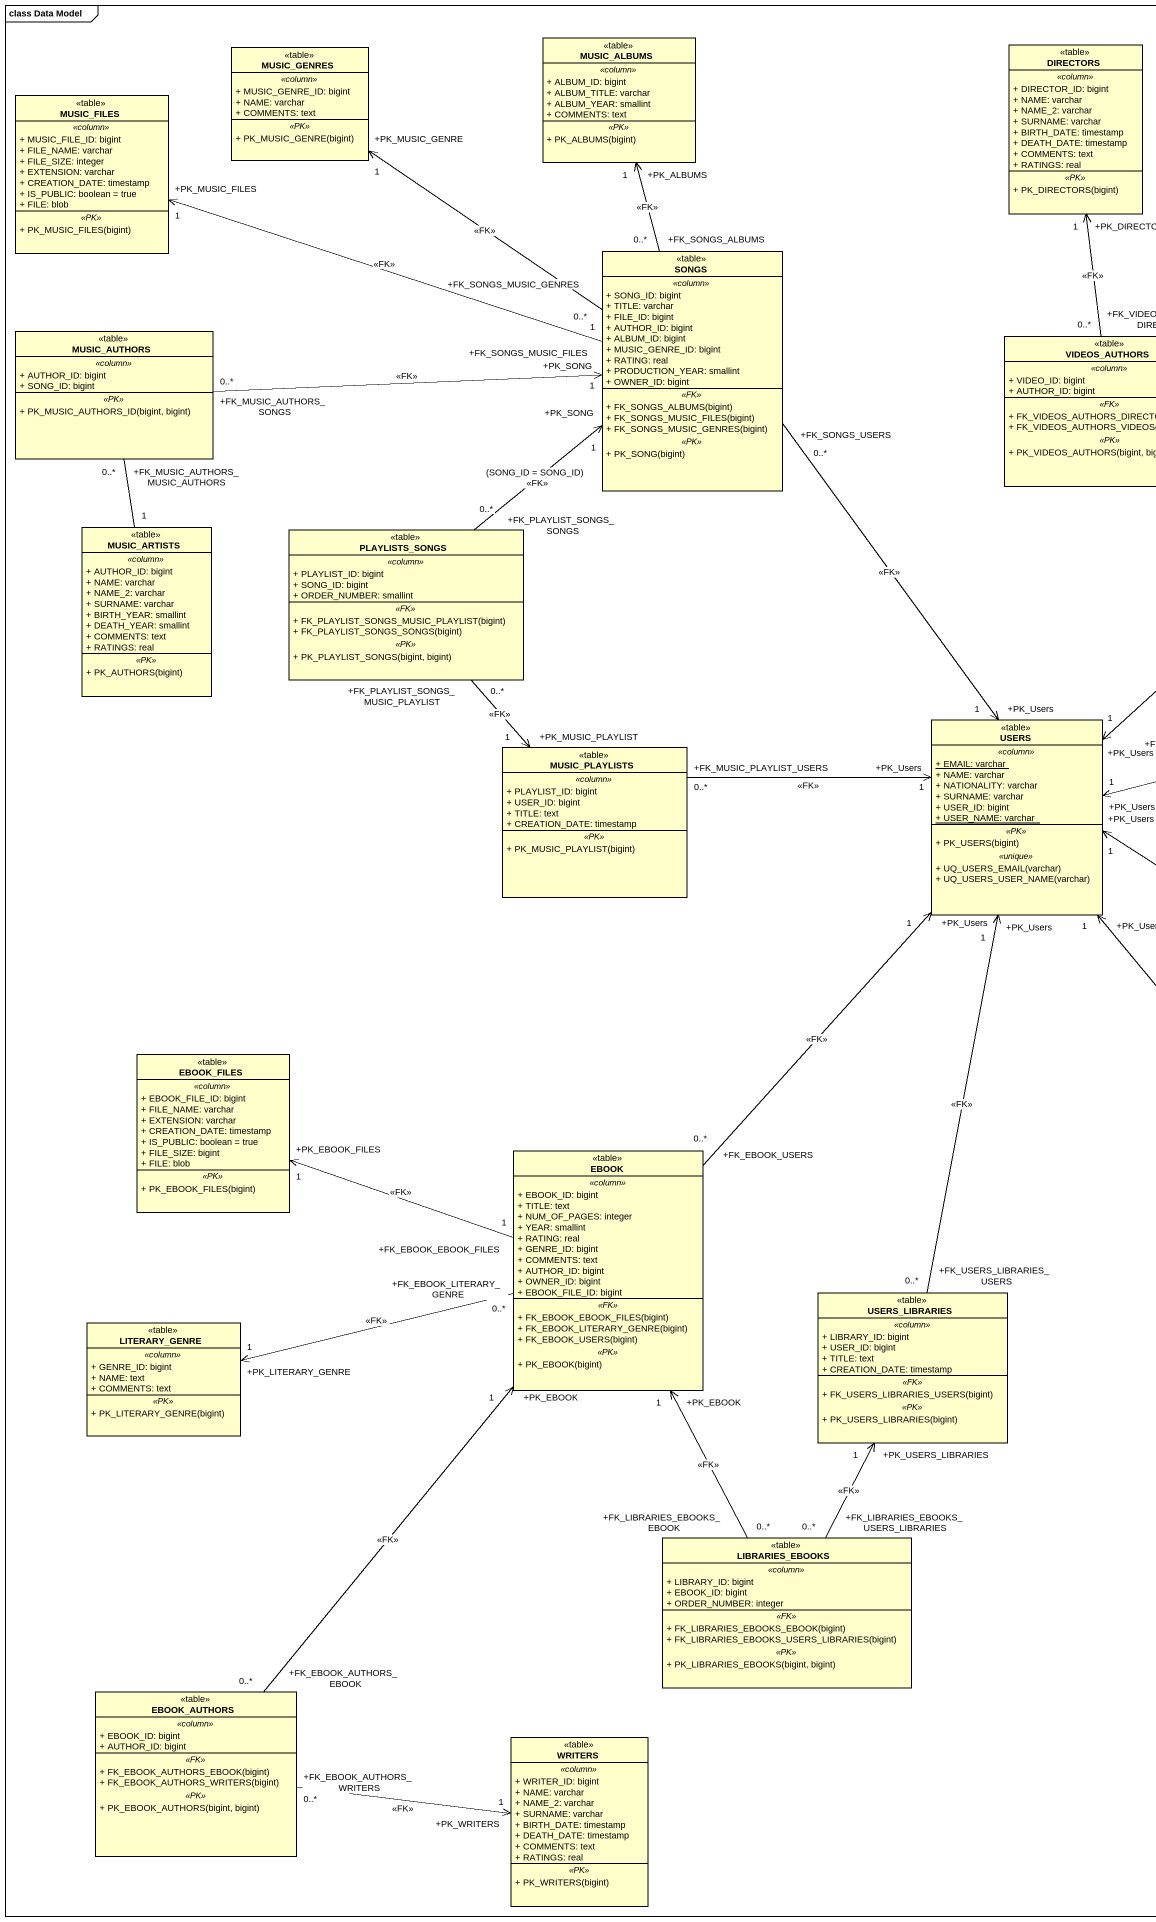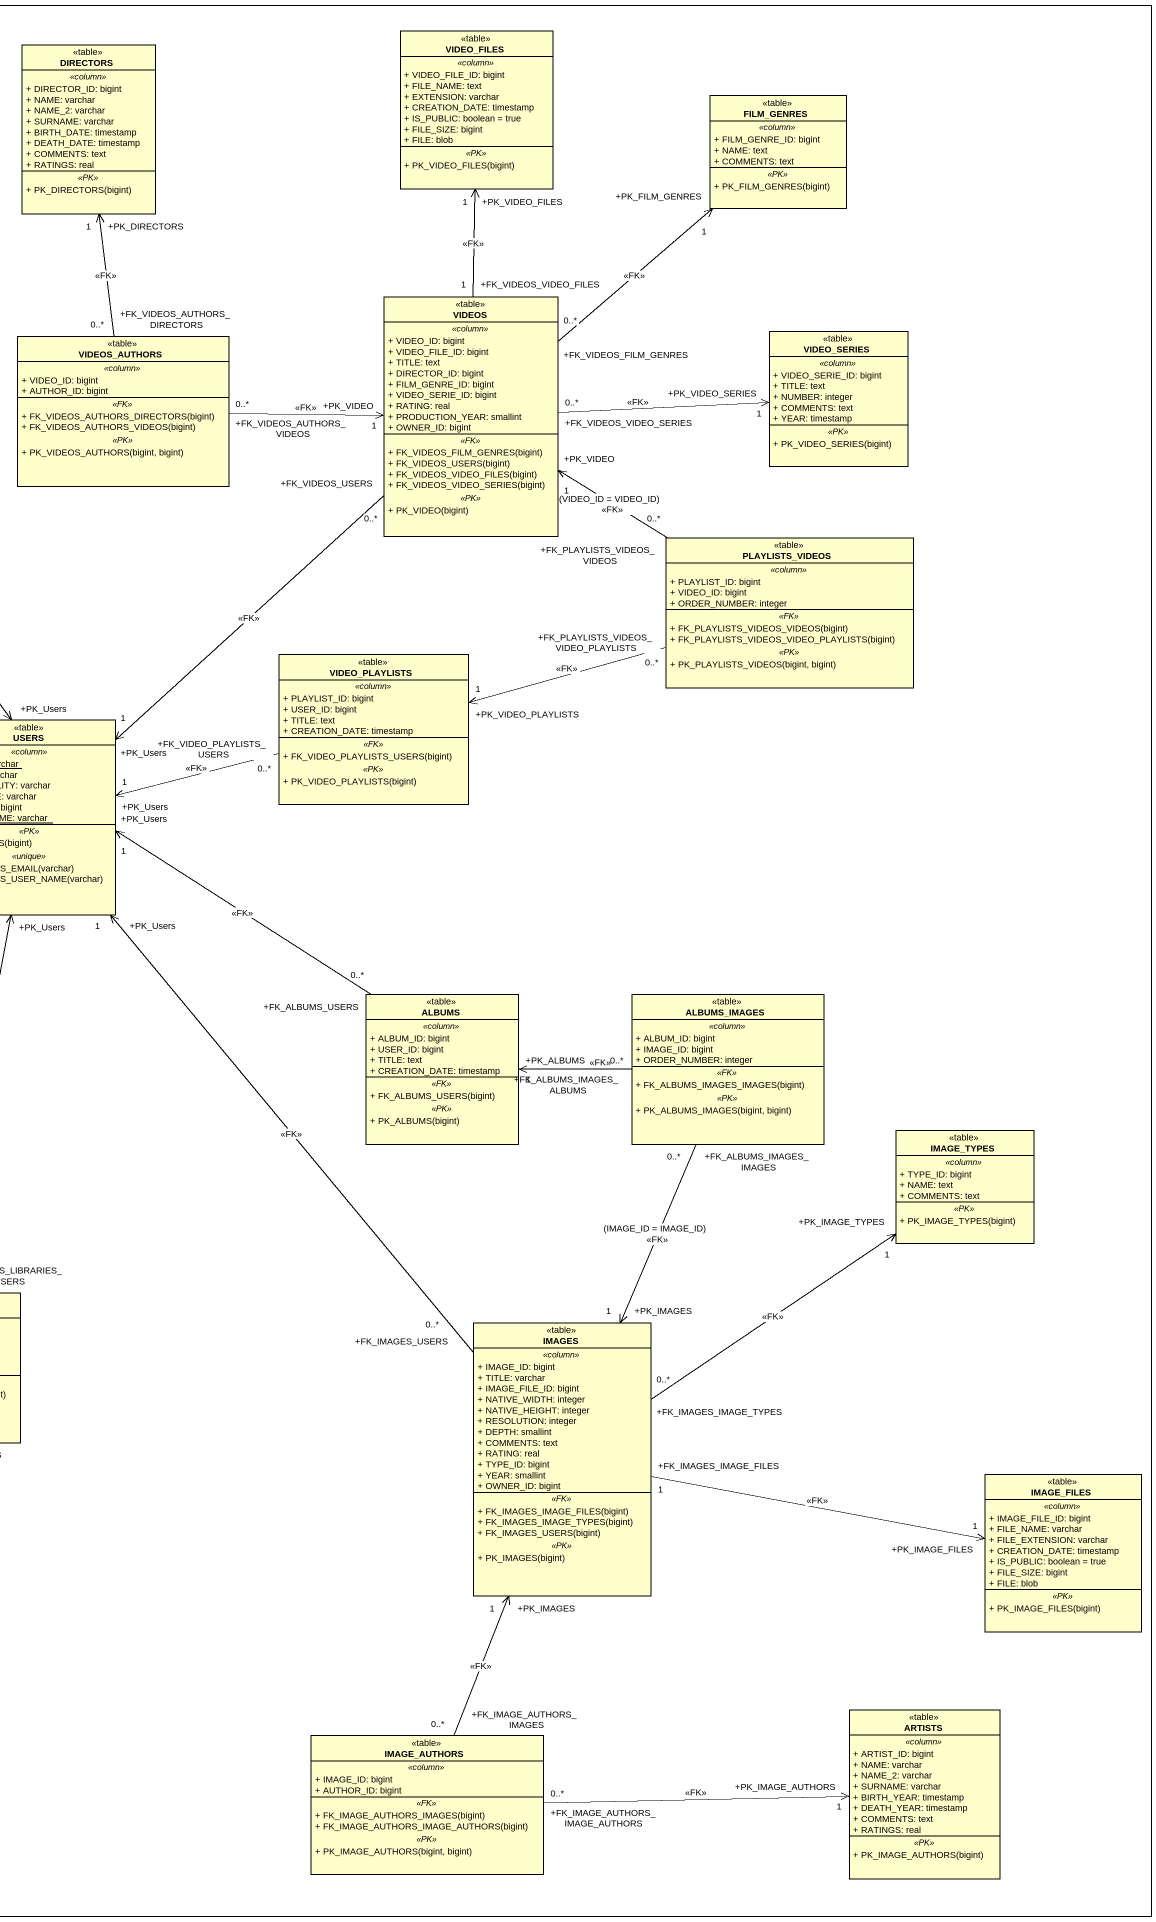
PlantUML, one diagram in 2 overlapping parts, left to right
@startuml
mainframe class Data Model
hide circle
hide empty members
skinparam classAttributeIconSize 0
class MUSIC_GENRES <<table>> {
  .. <<column>> ..
  + MUSIC_GENRE_ID: bigint
  + NAME: varchar
  + COMMENTS: text
  .. <<PK>> ..
  + PK_MUSIC_GENRE(bigint)
}
class MUSIC_ALBUMS <<table>> {
  .. <<column>> ..
  + ALBUM_ID: bigint
  + ALBUM_TITLE: varchar
  + ALBUM_YEAR: smallint
  + COMMENTS: text
  .. <<PK>> ..
  + PK_ALBUMS(bigint)
}
class DIRECTORS <<table>> {
  .. <<column>> ..
  + DIRECTOR_ID: bigint
  + NAME: varchar
  + NAME_2: varchar
  + SURNAME: varchar
  + BIRTH_DATE: timestamp
  + DEATH_DATE: timestamp
  + COMMENTS: text
  + RATINGS: real
  .. <<PK>> ..
  + PK_DIRECTORS(bigint)
}
class VIDEO_FILES <<table>> {
  .. <<column>> ..
  + VIDEO_FILE_ID: bigint
  + FILE_NAME: text
  + EXTENSION: varchar
  + CREATION_DATE: timestamp
  + IS_PUBLIC: boolean = true
  + FILE_SIZE: bigint
  + FILE: blob
  .. <<PK>> ..
  + PK_VIDEO_FILES(bigint)
}
class MUSIC_FILES <<table>> {
  .. <<column>> ..
  + MUSIC_FILE_ID: bigint
  + FILE_NAME: varchar
  + FILE_SIZE: integer
  + EXTENSION: varchar
  + CREATION_DATE: timestamp
  + IS_PUBLIC: boolean = true
  + FILE: blob
  .. <<PK>> ..
  + PK_MUSIC_FILES(bigint)
}
class FILM_GENRES <<table>> {
  .. <<column>> ..
  + FILM_GENRE_ID: bigint
  + NAME: text
  + COMMENTS: text
  .. <<PK>> ..
  + PK_FILM_GENRES(bigint)
}
class SONGS <<table>> {
  .. <<column>> ..
  + SONG_ID: bigint
  + TITLE: varchar
  + FILE_ID: bigint
  + AUTHOR_ID: bigint
  + ALBUM_ID: bigint
  + MUSIC_GENRE_ID: bigint
  + RATING: real
  + PRODUCTION_YEAR: smallint
  + OWNER_ID: bigint
  .. <<FK>> ..
  + FK_SONGS_ALBUMS(bigint)
  + FK_SONGS_MUSIC_FILES(bigint)
  + FK_SONGS_MUSIC_GENRES(bigint)
  .. <<PK>> ..
  + PK_SONG(bigint)
}
class VIDEOS <<table>> {
  .. <<column>> ..
  + VIDEO_ID: bigint
  + VIDEO_FILE_ID: bigint
  + TITLE: text
  + DIRECTOR_ID: bigint
  + FILM_GENRE_ID: bigint
  + VIDEO_SERIE_ID: bigint
  + RATING: real
  + PRODUCTION_YEAR: smallint
  + OWNER_ID: bigint
  .. <<FK>> ..
  + FK_VIDEOS_FILM_GENRES(bigint)
  + FK_VIDEOS_USERS(bigint)
  + FK_VIDEOS_VIDEO_FILES(bigint)
  + FK_VIDEOS_VIDEO_SERIES(bigint)
  .. <<PK>> ..
  + PK_VIDEO(bigint)
}
class MUSIC_AUTHORS <<table>> {
  .. <<column>> ..
  + AUTHOR_ID: bigint
  + SONG_ID: bigint
  .. <<PK>> ..
  + PK_MUSIC_AUTHORS_ID(bigint, bigint)
}
class VIDEOS_AUTHORS <<table>> {
  .. <<column>> ..
  + VIDEO_ID: bigint
  + AUTHOR_ID: bigint
  .. <<FK>> ..
  + FK_VIDEOS_AUTHORS_DIRECTORS(bigint)
  + FK_VIDEOS_AUTHORS_VIDEOS(bigint)
  .. <<PK>> ..
  + PK_VIDEOS_AUTHORS(bigint, bigint)
}
class VIDEO_SERIES <<table>> {
  .. <<column>> ..
  + VIDEO_SERIE_ID: bigint
  + TITLE: text
  + NUMBER: integer
  + COMMENTS: text
  + YEAR: timestamp
  .. <<PK>> ..
  + PK_VIDEO_SERIES(bigint)
}
class MUSIC_ARTISTS <<table>> {
  .. <<column>> ..
  + AUTHOR_ID: bigint
  + NAME: varchar
  + NAME_2: varchar
  + SURNAME: varchar
  + BIRTH_YEAR: smallint
  + DEATH_YEAR: smallint
  + COMMENTS: text
  + RATINGS: real
  .. <<PK>> ..
  + PK_AUTHORS(bigint)
}
class PLAYLISTS_SONGS <<table>> {
  .. <<column>> ..
  + PLAYLIST_ID: bigint
  + SONG_ID: bigint
  + ORDER_NUMBER: smallint
  .. <<FK>> ..
  + FK_PLAYLIST_SONGS_MUSIC_PLAYLIST(bigint)
  + FK_PLAYLIST_SONGS_SONGS(bigint)
  .. <<PK>> ..
  + PK_PLAYLIST_SONGS(bigint, bigint)
}
class PLAYLISTS_VIDEOS <<table>> {
  .. <<column>> ..
  + PLAYLIST_ID: bigint
  + VIDEO_ID: bigint
  + ORDER_NUMBER: integer
  .. <<FK>> ..
  + FK_PLAYLISTS_VIDEOS_VIDEOS(bigint)
  + FK_PLAYLISTS_VIDEOS_VIDEO_PLAYLISTS(bigint)
  .. <<PK>> ..
  + PK_PLAYLISTS_VIDEOS(bigint, bigint)
}
class VIDEO_PLAYLISTS <<table>> {
  .. <<column>> ..
  + PLAYLIST_ID: bigint
  + USER_ID: bigint
  + TITLE: text
  + CREATION_DATE: timestamp
  .. <<FK>> ..
  + FK_VIDEO_PLAYLISTS_USERS(bigint)
  .. <<PK>> ..
  + PK_VIDEO_PLAYLISTS(bigint)
}
class USERS <<table>> {
  .. <<column>> ..
  {static} + EMAIL: varchar
  + NAME: varchar
  + NATIONALITY: varchar
  + SURNAME: varchar
  + USER_ID: bigint
  {static} + USER_NAME: varchar
  .. <<PK>> ..
  + PK_USERS(bigint)
  .. <<unique>> ..
  + UQ_USERS_EMAIL(varchar)
  + UQ_USERS_USER_NAME(varchar)
}
class MUSIC_PLAYLISTS <<table>> {
  .. <<column>> ..
  + PLAYLIST_ID: bigint
  + USER_ID: bigint
  + TITLE: text
  + CREATION_DATE: timestamp
  .. <<PK>> ..
  + PK_MUSIC_PLAYLIST(bigint)
}
class ALBUMS <<table>> {
  .. <<column>> ..
  + ALBUM_ID: bigint
  + USER_ID: bigint
  + TITLE: text
  + CREATION_DATE: timestamp
  .. <<FK>> ..
  + FK_ALBUMS_USERS(bigint)
  .. <<PK>> ..
  + PK_ALBUMS(bigint)
}
class ALBUMS_IMAGES <<table>> {
  .. <<column>> ..
  + ALBUM_ID: bigint
  + IMAGE_ID: bigint
  + ORDER_NUMBER: integer
  .. <<FK>> ..
  + FK_ALBUMS_IMAGES_IMAGES(bigint)
  .. <<PK>> ..
  + PK_ALBUMS_IMAGES(bigint, bigint)
}
class EBOOK_FILES <<table>> {
  .. <<column>> ..
  + EBOOK_FILE_ID: bigint
  + FILE_NAME: varchar
  + EXTENSION: varchar
  + CREATION_DATE: timestamp
  + IS_PUBLIC: boolean = true
  + FILE_SIZE: bigint
  + FILE: blob
  .. <<PK>> ..
  + PK_EBOOK_FILES(bigint)
}
class IMAGE_TYPES <<table>> {
  .. <<column>> ..
  + TYPE_ID: bigint
  + NAME: text
  + COMMENTS: text
  .. <<PK>> ..
  + PK_IMAGE_TYPES(bigint)
}
class EBOOK <<table>> {
  .. <<column>> ..
  + EBOOK_ID: bigint
  + TITLE: text
  + NUM_OF_PAGES: integer
  + YEAR: smallint
  + RATING: real
  + GENRE_ID: bigint
  + COMMENTS: text
  + AUTHOR_ID: bigint
  + OWNER_ID: bigint
  + EBOOK_FILE_ID: bigint
  .. <<FK>> ..
  + FK_EBOOK_EBOOK_FILES(bigint)
  + FK_EBOOK_LITERARY_GENRE(bigint)
  + FK_EBOOK_USERS(bigint)
  .. <<PK>> ..
  + PK_EBOOK(bigint)
}
class LITERARY_GENRE <<table>> {
  .. <<column>> ..
  + GENRE_ID: bigint
  + NAME: text
  + COMMENTS: text
  .. <<PK>> ..
  + PK_LITERARY_GENRE(bigint)
}
class USERS_LIBRARIES <<table>> {
  .. <<column>> ..
  + LIBRARY_ID: bigint
  + USER_ID: bigint
  + TITLE: text
  + CREATION_DATE: timestamp
  .. <<FK>> ..
  + FK_USERS_LIBRARIES_USERS(bigint)
  .. <<PK>> ..
  + PK_USERS_LIBRARIES(bigint)
}
class IMAGES <<table>> {
  .. <<column>> ..
  + IMAGE_ID: bigint
  + TITLE: varchar
  + IMAGE_FILE_ID: bigint
  + NATIVE_WIDTH: integer
  + NATIVE_HEIGHT: integer
  + RESOLUTION: integer
  + DEPTH: smallint
  + COMMENTS: text
  + RATING: real
  + TYPE_ID: bigint
  + YEAR: smallint
  + OWNER_ID: bigint
  .. <<FK>> ..
  + FK_IMAGES_IMAGE_FILES(bigint)
  + FK_IMAGES_IMAGE_TYPES(bigint)
  + FK_IMAGES_USERS(bigint)
  .. <<PK>> ..
  + PK_IMAGES(bigint)
}
class IMAGE_FILES <<table>> {
  .. <<column>> ..
  + IMAGE_FILE_ID: bigint
  + FILE_NAME: varchar
  + FILE_EXTENSION: varchar
  + CREATION_DATE: timestamp
  + IS_PUBLIC: boolean = true
  + FILE_SIZE: bigint
  + FILE: blob
  .. <<PK>> ..
  + PK_IMAGE_FILES(bigint)
}
class LIBRARIES_EBOOKS <<table>> {
  .. <<column>> ..
  + LIBRARY_ID: bigint
  + EBOOK_ID: bigint
  + ORDER_NUMBER: integer
  .. <<FK>> ..
  + FK_LIBRARIES_EBOOKS_EBOOK(bigint)
  + FK_LIBRARIES_EBOOKS_USERS_LIBRARIES(bigint)
  .. <<PK>> ..
  + PK_LIBRARIES_EBOOKS(bigint, bigint)
}
class EBOOK_AUTHORS <<table>> {
  .. <<column>> ..
  + EBOOK_ID: bigint
  + AUTHOR_ID: bigint
  .. <<FK>> ..
  + FK_EBOOK_AUTHORS_EBOOK(bigint)
  + FK_EBOOK_AUTHORS_WRITERS(bigint)
  .. <<PK>> ..
  + PK_EBOOK_AUTHORS(bigint, bigint)
}
class ARTISTS <<table>> {
  .. <<column>> ..
  + ARTIST_ID: bigint
  + NAME: varchar
  + NAME_2: varchar
  + SURNAME: varchar
  + BIRTH_YEAR: timestamp
  + DEATH_YEAR: timestamp
  + COMMENTS: text
  + RATINGS: real
  .. <<PK>> ..
  + PK_IMAGE_AUTHORS(bigint)
}
class WRITERS <<table>> {
  .. <<column>> ..
  + WRITER_ID: bigint
  + NAME: varchar
  + NAME_2: varchar
  + SURNAME: varchar
  + BIRTH_DATE: timestamp
  + DEATH_DATE: timestamp
  + COMMENTS: text
  + RATINGS: real
  .. <<PK>> ..
  + PK_WRITERS(bigint)
}
class IMAGE_AUTHORS <<table>> {
  .. <<column>> ..
  + IMAGE_ID: bigint
  + AUTHOR_ID: bigint
  .. <<FK>> ..
  + FK_IMAGE_AUTHORS_IMAGES(bigint)
  + FK_IMAGE_AUTHORS_IMAGE_AUTHORS(bigint)
  .. <<PK>> ..
  + PK_IMAGE_AUTHORS(bigint, bigint)
}
SONGS "+FK_SONGS_MUSIC_GENRES\n0..*" -up-> "+PK_MUSIC_GENRE\n1" MUSIC_GENRES : <<FK>>
SONGS "+FK_SONGS_ALBUMS\n0..*" -up-> "+PK_ALBUMS\n1" MUSIC_ALBUMS : <<FK>>
SONGS "+FK_SONGS_MUSIC_FILES\n1" -left-> "+PK_MUSIC_FILES\n1" MUSIC_FILES : <<FK>>
SONGS "+FK_SONGS_USERS\n0..*" --> "+PK_Users\n1" USERS : <<FK>>
VIDEOS "+FK_VIDEOS_VIDEO_FILES\n1" -up-> "+PK_VIDEO_FILES\n1" VIDEO_FILES : <<FK>>
VIDEOS "+FK_VIDEOS_FILM_GENRES\n0..*" -up-> "+PK_FILM_GENRES\n1" FILM_GENRES : <<FK>>
VIDEOS "+FK_VIDEOS_VIDEO_SERIES\n0..*" -right-> "+PK_VIDEO_SERIES\n1" VIDEO_SERIES : <<FK>>
VIDEOS "+FK_VIDEOS_USERS\n0..*" --> "+PK_Users\n1" USERS : <<FK>>
MUSIC_AUTHORS "+FK_MUSIC_AUTHORS_SONGS\n0..*" -right-> "+PK_SONG\n1" SONGS : <<FK>>
MUSIC_AUTHORS "+FK_MUSIC_AUTHORS_MUSIC_AUTHORS\n0..*" -- "1" MUSIC_ARTISTS
VIDEOS_AUTHORS "+FK_VIDEOS_AUTHORS_DIRECTORS\n0..*" -up-> "+PK_DIRECTORS\n1" DIRECTORS : <<FK>>
VIDEOS_AUTHORS "+FK_VIDEOS_AUTHORS_VIDEOS\n0..*" -right-> "+PK_VIDEO\n1" VIDEOS : <<FK>>
PLAYLISTS_SONGS "+FK_PLAYLIST_SONGS_SONGS\n0..*" -up-> "+PK_SONG\n1" SONGS : (SONG_ID = SONG_ID)\n<<FK>>
PLAYLISTS_SONGS "+FK_PLAYLIST_SONGS_MUSIC_PLAYLIST\n0..*" --> "+PK_MUSIC_PLAYLIST\n1" MUSIC_PLAYLISTS : <<FK>>
PLAYLISTS_VIDEOS "+FK_PLAYLISTS_VIDEOS_VIDEOS\n0..*" -up-> "+PK_VIDEO\n1" VIDEOS : (VIDEO_ID = VIDEO_ID)\n<<FK>>
PLAYLISTS_VIDEOS "+FK_PLAYLISTS_VIDEOS_VIDEO_PLAYLISTS\n0..*" -left-> "+PK_VIDEO_PLAYLISTS\n1" VIDEO_PLAYLISTS : <<FK>>
VIDEO_PLAYLISTS "+FK_VIDEO_PLAYLISTS_USERS\n0..*" -left-> "+PK_Users\n1" USERS : <<FK>>
MUSIC_PLAYLISTS "+FK_MUSIC_PLAYLIST_USERS\n0..*" -right-> "+PK_Users\n1" USERS : <<FK>>
ALBUMS "+FK_ALBUMS_USERS\n0..*" -up-> "+PK_Users\n1" USERS : <<FK>>
ALBUMS_IMAGES "+FK_ALBUMS_IMAGES_ALBUMS\n0..*" -left-> "+PK_ALBUMS\n1" ALBUMS : <<FK>>
ALBUMS_IMAGES "+FK_ALBUMS_IMAGES_IMAGES\n0..*" --> "+PK_IMAGES\n1" IMAGES : (IMAGE_ID = IMAGE_ID)\n<<FK>>
EBOOK "+FK_EBOOK_USERS\n0..*" -up-> "+PK_Users\n1" USERS : <<FK>>
EBOOK "+FK_EBOOK_EBOOK_FILES\n1" -left-> "+PK_EBOOK_FILES\n1" EBOOK_FILES : <<FK>>
EBOOK "+FK_EBOOK_LITERARY_GENRE\n0..*" -left-> "+PK_LITERARY_GENRE\n1" LITERARY_GENRE : <<FK>>
USERS_LIBRARIES "+FK_USERS_LIBRARIES_USERS\n0..*" -up-> "+PK_Users\n1" USERS : <<FK>>
IMAGES "+FK_IMAGES_USERS\n0..*" -up-> "+PK_Users\n1" USERS : <<FK>>
IMAGES "+FK_IMAGES_IMAGE_TYPES\n0..*" -up-> "+PK_IMAGE_TYPES\n1" IMAGE_TYPES : <<FK>>
IMAGES "+FK_IMAGES_IMAGE_FILES\n1" -right-> "+PK_IMAGE_FILES\n1" IMAGE_FILES : <<FK>>
LIBRARIES_EBOOKS "+FK_LIBRARIES_EBOOKS_EBOOK\n0..*" -up-> "+PK_EBOOK\n1" EBOOK : <<FK>>
LIBRARIES_EBOOKS "+FK_LIBRARIES_EBOOKS_USERS_LIBRARIES\n0..*" -up-> "+PK_USERS_LIBRARIES\n1" USERS_LIBRARIES : <<FK>>
EBOOK_AUTHORS "+FK_EBOOK_AUTHORS_EBOOK\n0..*" -up-> "+PK_EBOOK\n1" EBOOK : <<FK>>
EBOOK_AUTHORS "+FK_EBOOK_AUTHORS_WRITERS\n0..*" -right-> "+PK_WRITERS\n1" WRITERS : <<FK>>
IMAGE_AUTHORS "+FK_IMAGE_AUTHORS_IMAGES\n0..*" -up-> "+PK_IMAGES\n1" IMAGES : <<FK>>
IMAGE_AUTHORS "+FK_IMAGE_AUTHORS_IMAGE_AUTHORS\n0..*" -right-> "+PK_IMAGE_AUTHORS\n1" ARTISTS : <<FK>>
@enduml
